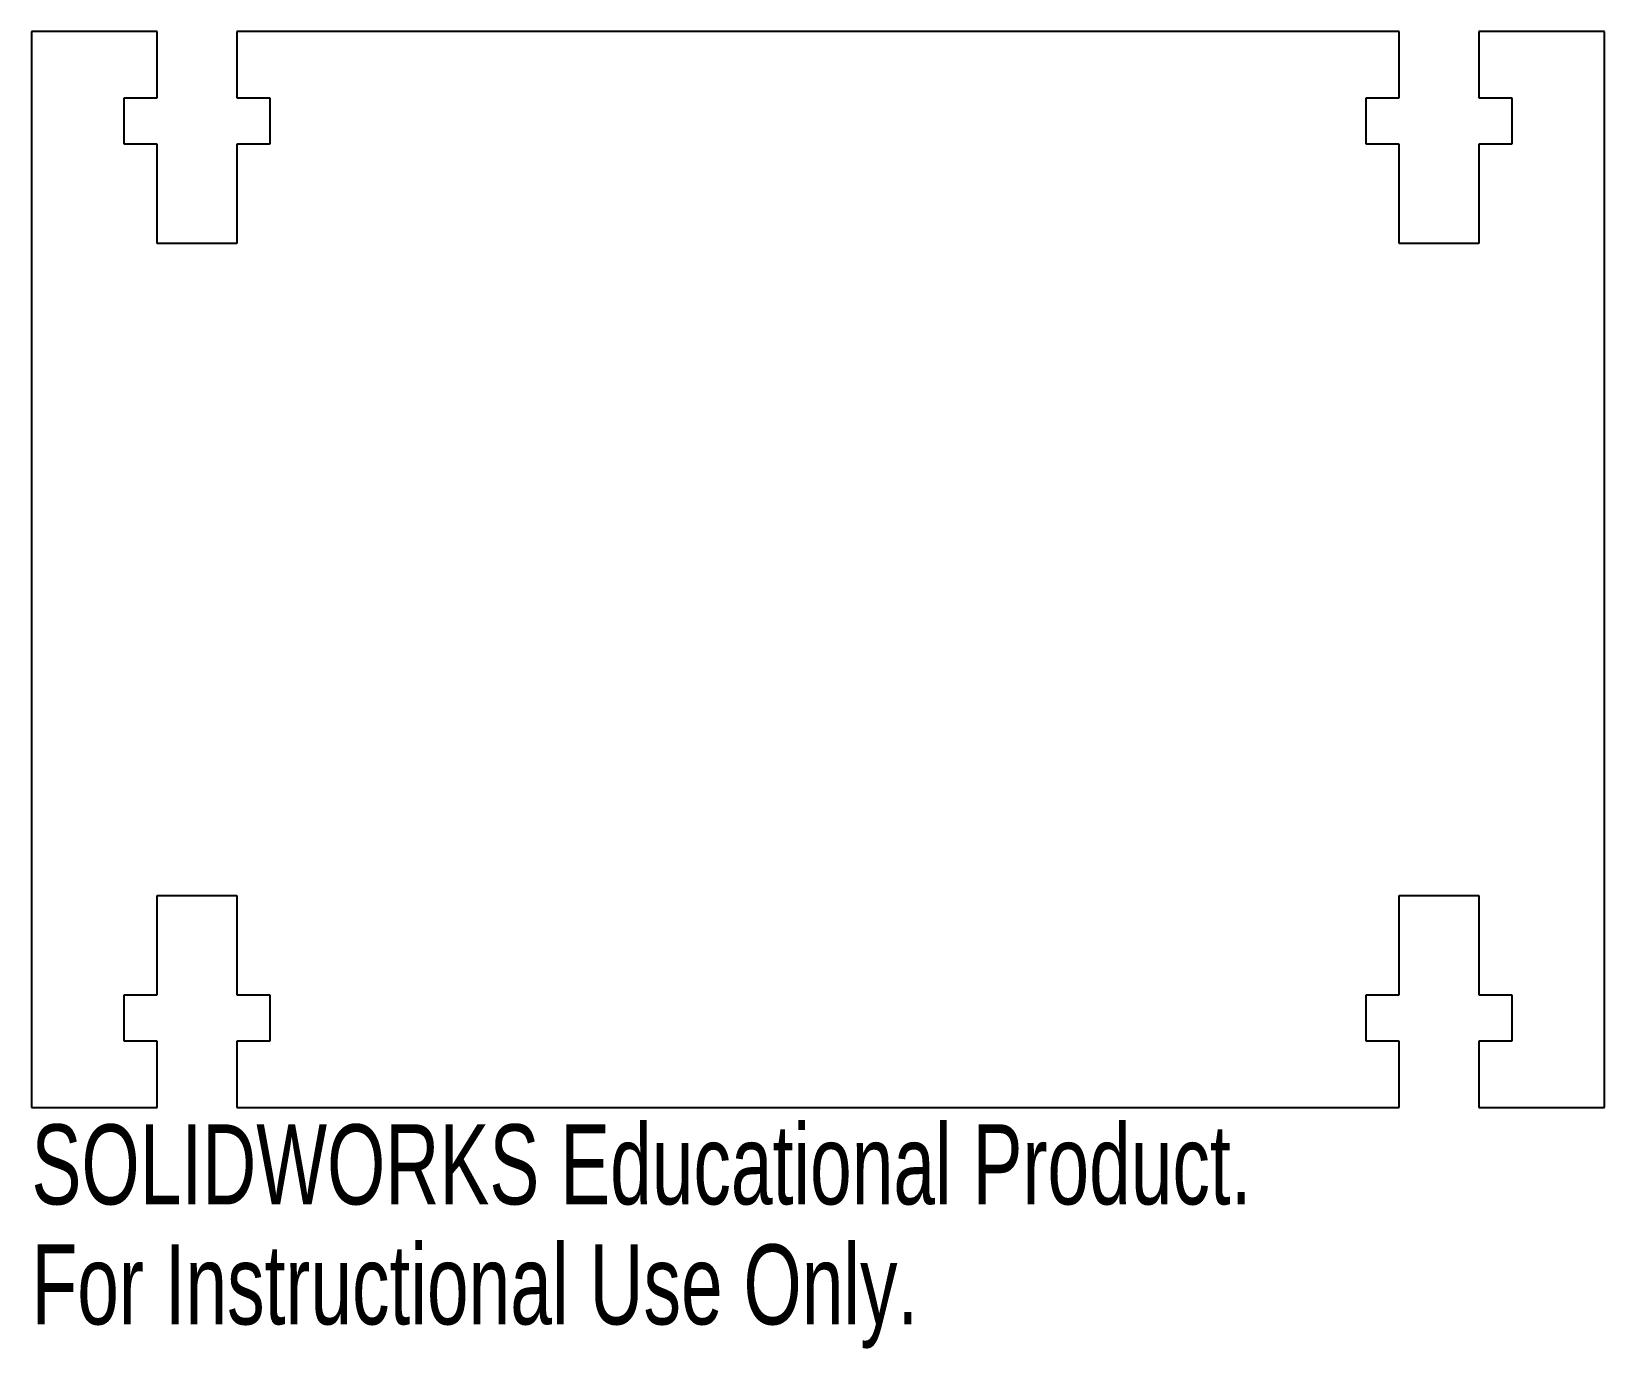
# Model space of a CAD drawing. Header units: millimetres. Extents: x -47.5 to 47.5, y -47.1 to 32.5.
import ezdxf

# ---------------------------------------------------------------- set-up
doc = ezdxf.new("R2010")
doc.units = ezdxf.units.MM
doc.styles.add('SLDTEXTSTYLE0', font='TXT', dxfattribs={"width": 0.7})

msp = doc.modelspace()

# ---------------------------------------------------------------- linework, layer by layer
at = {"color": 7, "linetype": 'Continuous', "lineweight": 25}
for p, q in [((-47.5, 32.5), (-47.5, -32.5)), ((-39.9, 32.5), (-47.5, 32.5)), ((-39.9, 28.5), (-39.9, 32.5)), ((-35.1, 32.5), (-35.1, 28.5)), ((35.1, 32.5), (-35.1, 32.5)), ((35.1, 28.5), (35.1, 32.5)), ((39.9, 32.5), (39.9, 28.5)), ((47.5, 32.5), (39.9, 32.5)), ((47.5, -32.5), (47.5, 32.5)), ((-41.9, 28.5), (-39.9, 28.5)), ((-41.9, 25.7), (-41.9, 28.5)), ((-35.1, 28.5), (-33.1, 28.5)), ((-33.1, 28.5), (-33.1, 25.7)), ((33.1, 28.5), (35.1, 28.5)), ((33.1, 25.7), (33.1, 28.5)), ((39.9, 28.5), (41.9, 28.5)), ((41.9, 28.5), (41.9, 25.7)), ((-39.9, 25.7), (-41.9, 25.7)), ((-39.9, 19.7), (-39.9, 25.7)), ((-35.1, 25.7), (-35.1, 19.7)), ((-33.1, 25.7), (-35.1, 25.7)), ((35.1, 25.7), (33.1, 25.7)), ((35.1, 19.7), (35.1, 25.7)), ((39.9, 25.7), (39.9, 19.7)), ((41.9, 25.7), (39.9, 25.7)), ((-35.1, 19.7), (-39.9, 19.7)), ((39.9, 19.7), (35.1, 19.7)), ((-39.9, -19.7), (-35.1, -19.7)), ((-39.9, -25.7), (-39.9, -19.7)), ((-35.1, -19.7), (-35.1, -25.7)), ((35.1, -19.7), (39.9, -19.7)), ((35.1, -25.7), (35.1, -19.7)), ((39.9, -19.7), (39.9, -25.7)), ((-41.9, -25.7), (-39.9, -25.7)), ((-41.9, -28.5), (-41.9, -25.7)), ((-35.1, -25.7), (-33.1, -25.7)), ((-33.1, -25.7), (-33.1, -28.5)), ((33.1, -25.7), (35.1, -25.7)), ((33.1, -28.5), (33.1, -25.7)), ((39.9, -25.7), (41.9, -25.7)), ((41.9, -25.7), (41.9, -28.5)), ((-39.9, -28.5), (-41.9, -28.5)), ((-39.9, -32.5), (-39.9, -28.5)), ((-35.1, -28.5), (-35.1, -32.5)), ((-33.1, -28.5), (-35.1, -28.5)), ((35.1, -28.5), (33.1, -28.5)), ((35.1, -32.5), (35.1, -28.5)), ((39.9, -28.5), (39.9, -32.5)), ((41.9, -28.5), (39.9, -28.5)), ((-47.5, -32.5), (-39.9, -32.5)), ((-35.1, -32.5), (35.1, -32.5)), ((39.9, -32.5), (47.5, -32.5))]:
    msp.add_line(p, q, dxfattribs=at)

# ---------------------------------------------------------------- texts
at = {"color": 7, "linetype": 'Continuous', "char_height": 4.83362, "attachment_point": 1, "style": 'SLDTEXTSTYLE0'}
for s, insert in [('SOLIDWORKS Educational Product.', (-47.5, -33.52)), ('For Instructional Use Only.', (-47.5, -40.77))]:
    msp.add_mtext(s, dxfattribs=dict(at, insert=insert))

doc.saveas('drawing.dxf')
